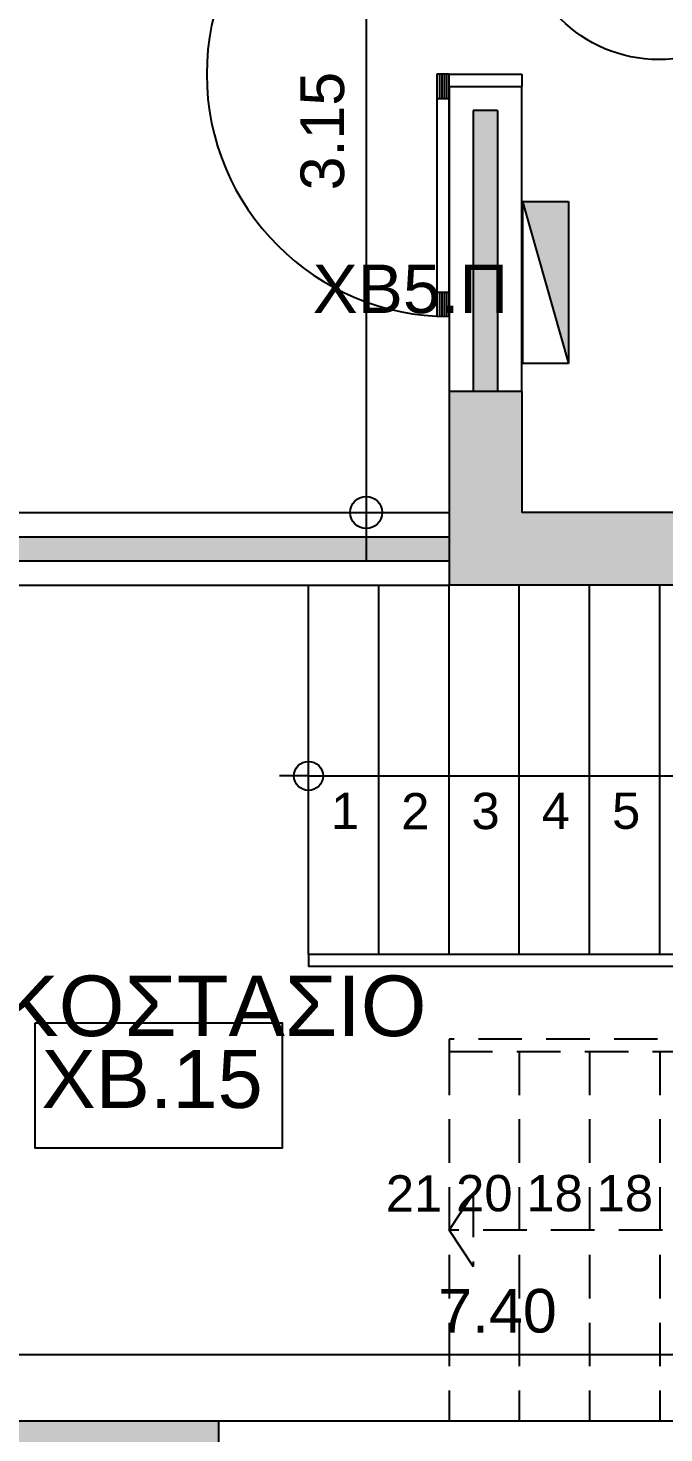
# Model space of a CAD drawing. Header units: metres. Extents: x -11 to 85, y -301 to 135.
# Drawn here: x 41.84 to 44.46, y -43.24 to -37.44 of the extents above; entities that cross this region are included whole.
import ezdxf
from ezdxf.enums import TextEntityAlignment as Align

# ---------------------------------------------------------------- set-up
doc = ezdxf.new("R2010")
doc.units = ezdxf.units.M
doc.header["$LTSCALE"] = 0.036
doc.header["$PDMODE"] = 2
doc.linetypes.add('HIDDEN', pattern=[0.375, 0.25, -0.125])
for name, color, linetype in [('arxitek borofos', 252, 'Continuous'), ('DIMBLK', 252, 'Continuous'), ('electext', 20, 'Continuous'), ('HLEK-SYMBOL', 3, 'Continuous'), ('HLEK_FL001_SYMBOLS', 230, 'Continuous'), ('Parathira', 252, 'Continuous')]:
    doc.layers.add(name, color=color, linetype=linetype)
doc.styles.add('COMU-N', font='arial.ttf')
doc.styles.get("Standard").update_dxf_attribs({"font": 'arial.ttf'})
doc.styles.add('W4MS2', font='W4MS2.shx')
doc.dimstyles.new('CADWDOT', dxfattribs={"dimscale": 0.1, "dimtxt": 1.8, "dimasz": 0.08, "dimexe": 2, "dimexo": 0, "dimgap": 0.09, "dimtad": 0, "dimrnd": 0.001, "dimzin": 0, "dimdsep": 46, "dimtxsty": 'Standard', "dimblk1": 'ARTDIM', "dimblk2": 'ARTDIM', "dimsah": 1, "dimcen": 0.09, "dimdle": 0.05, "dimse1": 1, "dimse2": 1, "dimadec": 0, "dimazin": 0, "dimtfac": 1, "dimtmove": 0, "dimatfit": 3, "dimldrblk": 'ARTDIM', "dimfxl": 2, "dimtvp": 0.9999, "dimtolj": 1, "dimtzin": 0, "dimarcsym": 0})

# ---------------------------------------------------------------- blocks, each defined once
blk = doc.blocks.new('A$C796D02E1')
at = {"layer": 'Parathira'}
for p, q in [((0.3, 0.95), (0.3, -0.05)), ((0.31, 0.85), (0.31, 0.9499)), ((0.32, 0.85), (0.32, 0.9498)), ((0.33, 0.85), (0.33, 0.9495)), ((0.34, 0.85), (0.34, 0.9492)), ((0.35, -0.05), (0.35, 0.9487)), ((0.35, 0.85), (0.3, 0.85)), ((0, -0.05), (0, 0)), ((0.35, 0.05), (0.3, 0.05)), ((0.3, 0), (0.3, -0.05)), ((0.31, -0.05), (0.31, 0.05)), ((0.32, -0.05), (0.32, 0.05)), ((0.33, -0.05), (0.33, 0.05)), ((0.34, -0.05), (0.34, 0.05)), ((0.3, -0.05), (0, -0.05)), ((0.3, -0.05), (0.35, -0.05)), ((0, -1.05), (0, -1.1)), ((0.3, -1.05), (0, -1.05)), ((0.3, -1.05), (0.25, -1.05)), ((0.3, -1.1), (0.3, -1.05))]:
    blk.add_line(p, q, dxfattribs=at)
blk.add_arc((0.3, -0.05), 1, 270, 90, dxfattribs=at)
blk = doc.blocks.new('ARTDIM')
at = {"layer": 'DIMBLK'}
for p, q in [((0, -24.9975), (0, 24.9975)), ((-24.9975, 0), (24.9975, 0))]:
    blk.add_line(p, q, dxfattribs=at)
blk.add_circle((0, 0), 8.25, dxfattribs=at)
blk = doc.blocks.new('*D904')
at = {"layer": 'arxitek borofos', "color": 0, "lineweight": -2}
blk.add_line((43.2318, -36.301), (43.2318, -39.435), dxfattribs=at)
at = {"layer": 'Defpoints', "color": 0, "transparency": 16777216}
for p in [(43.5737, -36.293), (43.2318, -39.443), (43.5737, -39.443)]:
    blk.add_point(p, dxfattribs=at)
at = {"layer": 'arxitek borofos', "color": 0, "lineweight": -2, "xscale": 0.008, "yscale": 0.008, "zscale": 0.008}
for p, rotation in [((43.2318, -36.293), 90), ((43.2318, -39.443), 270)]:
    blk.add_blockref('ARTDIM', p, dxfattribs=dict(at, rotation=rotation))
at = {"layer": 'arxitek borofos', "color": 0, "insert": (43.0518, -37.868), "char_height": 0.18, "attachment_point": 5, "rotation": 90}
blk.add_mtext('\\A1;3.15', dxfattribs=at)
blk = doc.blocks.new('*D917')
at = {"layer": 'arxitek borofos', "color": 0, "lineweight": -2}
blk.add_line((40.0817, -42.9199), (47.4657, -42.9199), dxfattribs=at)
at = {"layer": 'Defpoints', "color": 0, "transparency": 16777216}
for p in [(40.0737, -39.743), (47.4737, -39.743), (47.4737, -42.9199)]:
    blk.add_point(p, dxfattribs=at)
at = {"layer": 'arxitek borofos', "color": 0, "lineweight": -2, "xscale": 0.008, "yscale": 0.008, "zscale": 0.008, "rotation": 180}
blk.add_blockref('ARTDIM', (40.0737, -42.9199), dxfattribs=at)
at = {"layer": 'arxitek borofos', "color": 0, "lineweight": -2, "xscale": 0.008, "yscale": 0.008, "zscale": 0.008}
blk.add_blockref('ARTDIM', (47.4737, -42.9199), dxfattribs=at)
at = {"layer": 'arxitek borofos', "color": 0, "insert": (43.7737, -42.7399), "char_height": 0.18, "attachment_point": 5}
blk.add_mtext('\\A1;7.40', dxfattribs=at)
blk = doc.blocks.new('gJ6_a28')
at = {"layer": 'HLEK-SYMBOL', "color": 0, "linetype": 'Continuous'}
for p, q in [((-0.67, 0), (-0.67, 0.19)), ((-0.67, 0.19), (0, 0.19)), ((-0.67, 0), (0, 0.19)), ((0, 0.19), (0, 0)), ((-0.67, 0), (0, 0))]:
    blk.add_line(p, q, dxfattribs=at)
at = {"layer": 'HLEK-SYMBOL', "color": 0}
blk.add_solid([(-0.67, 0.19), (0, 0.19), (-0.67, 0)], dxfattribs=at)
at = {"layer": 'HLEK-SYMBOL', "color": 0, "style": 'W4MS2', "flags": 8}
blk.add_attdef('NODE_NUMBER', (0.018, 0.0914), '', height=0.1, dxfattribs=at)
blk.add_attdef('NODE_NUMBER', (0.018, 0.0914), '', height=0.1, dxfattribs=at)

msp = doc.modelspace()

# ---------------------------------------------------------------- hatches: boundary and pattern name
at = {"layer": 'arxitek borofos'}
for points in [[(43.7737, -37.7836), (43.6737, -37.7836), (43.6737, -38.943), (43.7737, -38.943)], [(43.8737, -39.443), (43.8737, -38.943), (43.5737, -38.943), (43.5737, -39.743), (47.4737, -39.743), (47.4737, -40.943), (47.7737, -40.943), (47.7737, -39.443)], [(43.5737, -39.543), (40.4737, -39.543), (40.4737, -39.643), (43.5737, -39.643)], [(42.6237, -45.293), (42.6237, -43.193), (40.1237, -43.193), (40.1237, -43.493), (42.3237, -43.493), (42.3237, -44.993), (40.1237, -44.993), (40.1237, -45.893), (40.4237, -45.893), (40.4237, -45.293)]]:
    msp.add_hatch(color=256, dxfattribs=at).paths.add_polyline_path(points)

# ---------------------------------------------------------------- linework, layer by layer
for p, q in [((43.5737, -37.6836), (43.8737, -37.6836)), ((43.5737, -37.6836), (43.5737, -38.943)), ((43.8737, -38.943), (43.8737, -37.6836)), ((43.7737, -37.7836), (43.6737, -37.7836)), ((43.6737, -37.7836), (43.6737, -38.943)), ((43.7737, -37.7836), (43.7737, -38.943)), ((43.8737, -38.943), (43.5737, -38.943)), ((43.5737, -38.943), (43.5737, -39.743)), ((43.8737, -38.943), (43.8737, -39.443)), ((40.4737, -39.443), (43.5737, -39.443)), ((47.7737, -39.443), (43.8737, -39.443)), ((40.4737, -39.543), (43.5737, -39.543)), ((40.4737, -39.643), (43.5737, -39.643)), ((40.4737, -39.743), (43.5737, -39.743)), ((47.4737, -39.743), (43.5737, -39.743)), ((40.1237, -43.193), (42.6237, -43.193)), ((42.6237, -45.293), (42.6237, -43.193)), ((42.6237, -43.193), (45.3737, -43.193))]:
    msp.add_line(p, q, dxfattribs=at)
at = {"layer": 'arxitek borofos', "linetype": 'Continuous'}
for p, q in [((42.9937, -41.268), (42.9937, -39.743)), ((43.2837, -41.268), (43.2837, -39.743)), ((43.5737, -41.268), (43.5737, -39.743)), ((43.8637, -41.268), (43.8637, -39.743)), ((44.1537, -41.268), (44.1537, -39.743)), ((44.4437, -41.268), (44.4437, -39.743)), ((42.9937, -40.5305), (42.8737, -40.5305)), ((42.9937, -40.5305), (46.9712, -40.5305)), ((44.7337, -41.268), (42.9937, -41.268)), ((42.9937, -41.268), (42.9937, -41.318)), ((44.7527, -41.318), (42.9937, -41.318))]:
    msp.add_line(p, q, dxfattribs=at)
at = {"layer": 'arxitek borofos', "linetype": 'HIDDEN', "ltscale": 20}
for p, q in [((43.5737, -41.618), (43.5737, -41.668)), ((44.7147, -41.618), (43.5737, -41.618)), ((43.5737, -41.668), (43.5737, -43.193)), ((43.5737, -41.668), (44.7337, -41.668)), ((43.8637, -41.668), (43.8637, -43.193)), ((44.1537, -41.668), (44.1537, -43.193)), ((44.4437, -41.668), (44.4437, -43.193)), ((43.5737, -42.4055), (43.6737, -42.2555)), ((43.6737, -42.2555), (43.6737, -42.5555)), ((43.5737, -42.4055), (43.6737, -42.5555)), ((45.0142, -42.4055), (43.5737, -42.4055))]:
    msp.add_line(p, q, dxfattribs=at)
at = {"layer": 'arxitek borofos'}
msp.add_circle((44.4386, -37.0015), 0.5712, dxfattribs=at)
at = {"layer": 'arxitek borofos', "linetype": 'Continuous'}
msp.add_circle((42.9937, -40.5305), 0.06, dxfattribs=at)
at = {"layer": 'electext'}
msp.add_lwpolyline([(41.8662, -41.5503), (42.8849, -41.5503), (42.8849, -42.068), (41.8662, -42.068)], close=True, dxfattribs=at)

# ---------------------------------------------------------------- block references
at = {"layer": 'arxitek borofos', "rotation": 180}
msp.add_blockref('A$C796D02E1', (43.8737, -37.6836), dxfattribs=at)
at = {"layer": 'HLEK_FL001_SYMBOLS', "rotation": 270}
msp.add_blockref('gJ6_a28', (43.8768, -38.8283), dxfattribs=at)

# ---------------------------------------------------------------- texts
at = {"layer": 'arxitek borofos', "style": 'COMU-N'}
for s, p in [('1', (43.1446, -40.675)), ('2', (43.4346, -40.675)), ('3', (43.7246, -40.675)), ('4', (44.0146, -40.675)), ('5', (44.3046, -40.675)), ('21', (43.4293, -42.2531)), ('20', (43.7193, -42.2531)), ('18', (44.0093, -42.2531)), ('18', (44.2993, -42.2531))]:
    msp.add_text(s, height=0.15, dxfattribs=at).set_placement(p, align=Align.MIDDLE)
msp.add_text('ΚΛΙΜΑΚΟΣΤΑΣΙΟ', height=0.25, dxfattribs=at).set_placement((40.6428, -41.6048))
at = {"layer": 'electext', "style": 'COMU-N'}
for s, height, p in [('ΧΒ5.Π', 0.2, (43.0106, -38.6193)), ('XB.15', 0.24, (41.8916, -41.9015))]:
    msp.add_text(s, height=height, dxfattribs=at).set_placement(p)

# ---------------------------------------------------------------- dimensions: what is measured, and where the dimension line sits
at = {"layer": 'arxitek borofos'}
dim = msp.add_linear_dim(base=(43.2318, -39.443), p1=(43.5737, -36.293), p2=(43.5737, -39.443), angle=90, dimstyle='CADWDOT', dxfattribs=at)
dim.commit()
dim.dimension.update_dxf_attribs({"geometry": '*D904', "text_midpoint": (43.0518, -37.868)})
dim = msp.add_linear_dim(base=(47.4737, -42.9199), p1=(40.0737, -39.743), p2=(47.4737, -39.743), dimstyle='CADWDOT', dxfattribs=at)
dim.commit()
dim.dimension.update_dxf_attribs({"geometry": '*D917', "text_midpoint": (43.7737, -42.7399)})

doc.saveas('drawing.dxf')
